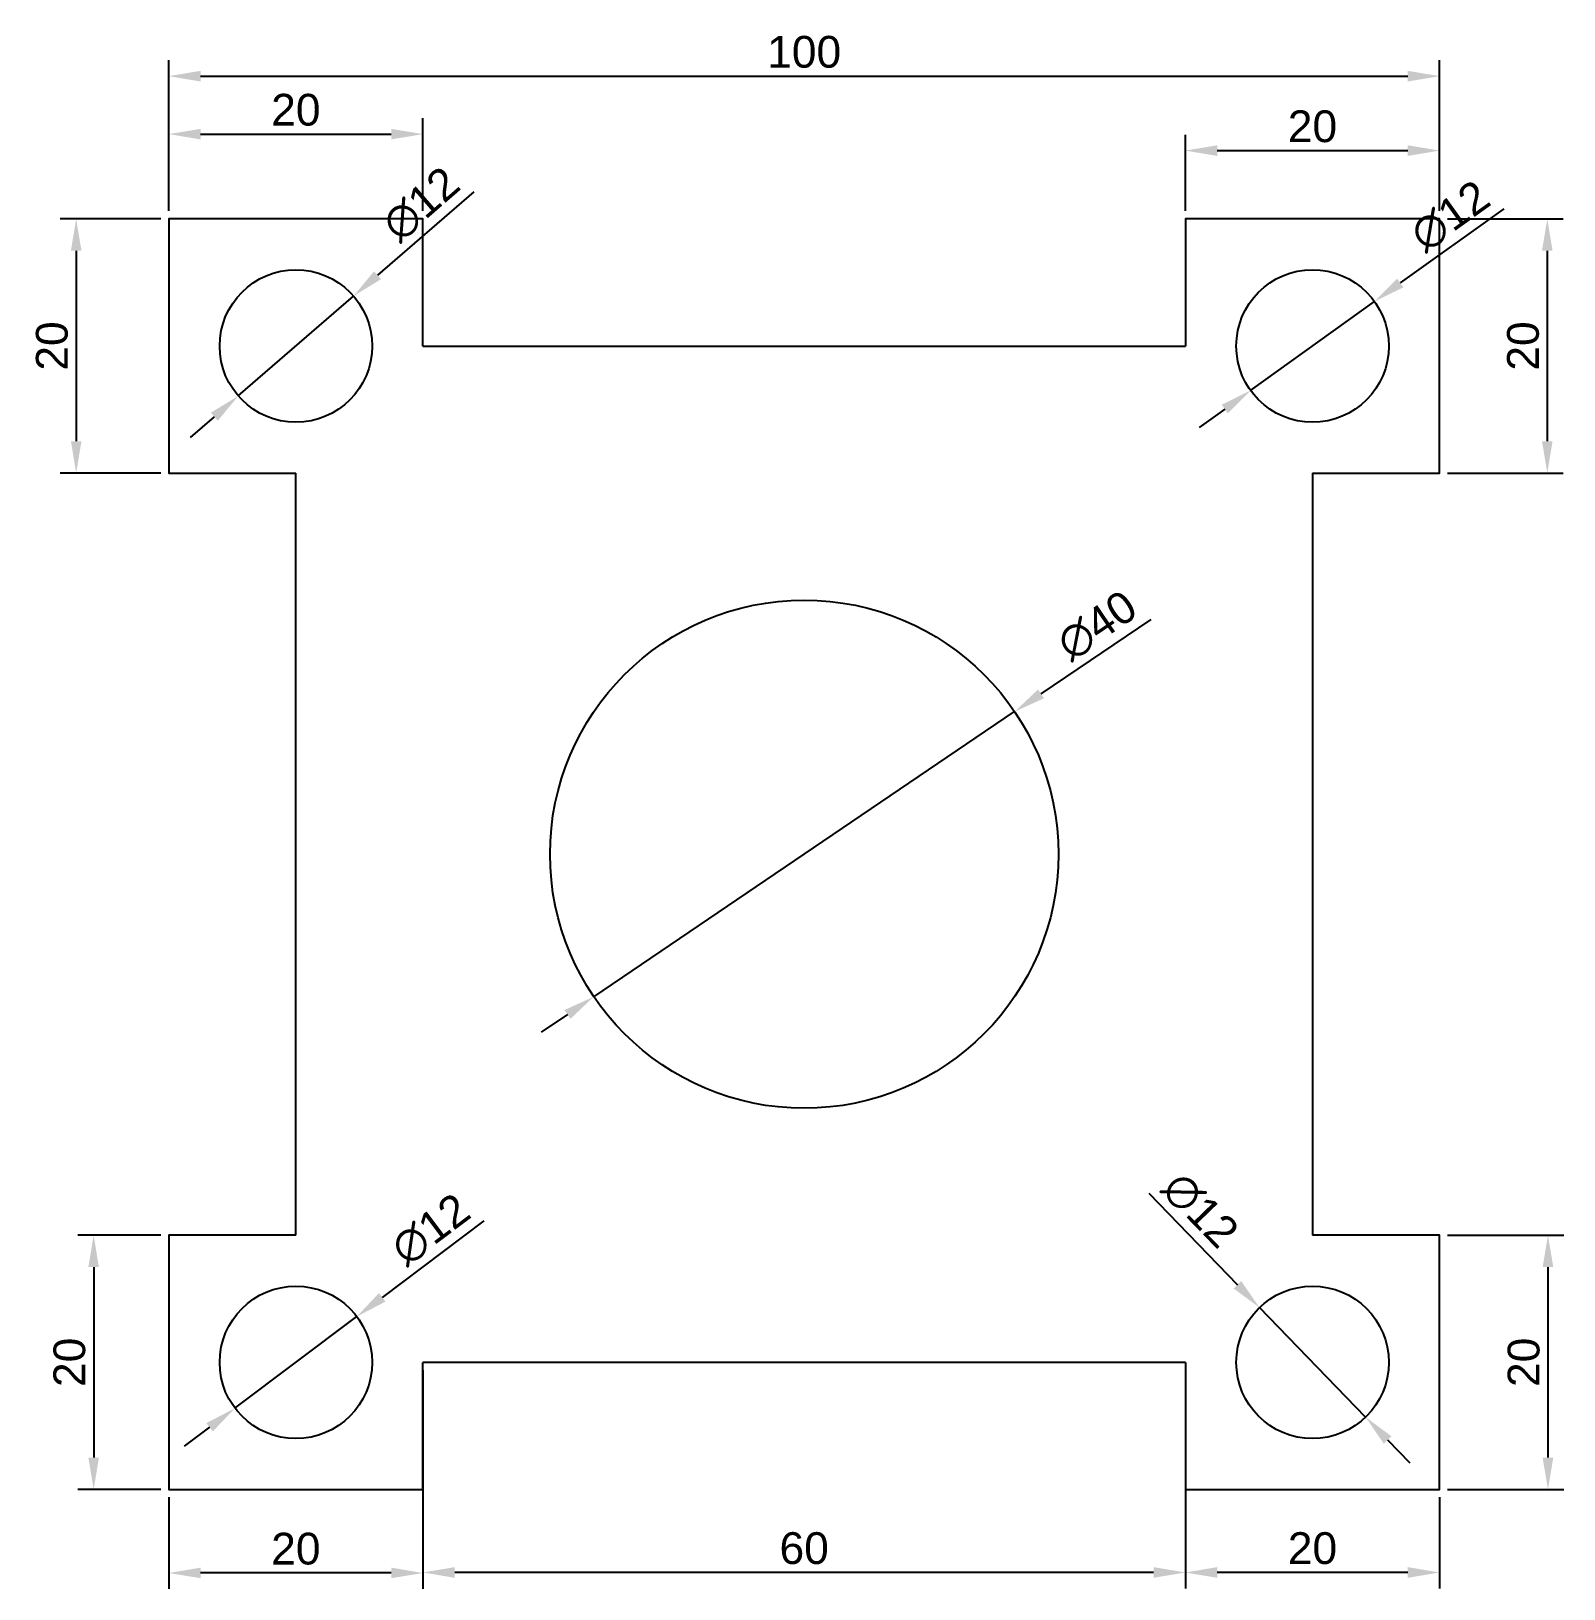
# Model space of a CAD drawing. Header units: millimetres. Extents: x 32 to 153, y 2 to 125.
import ezdxf

# ---------------------------------------------------------------- set-up
doc = ezdxf.new("R2010")
doc.units = ezdxf.units.MM
doc.styles.get("Standard").update_dxf_attribs({"font": 'arial.ttf'})
doc.dimstyles.new('ISO-25', dxfattribs={"dimtxt": 2.5, "dimasz": 2.5, "dimexe": 1.25, "dimexo": 0.625, "dimtad": 1, "dimtxsty": 'Standard', "dimcen": 2.5, "dimadec": 0, "dimazin": 0, "dimtfac": 1, "dimtmove": 0, "dimatfit": 3, "dimfxl": 1, "dimarcsym": 0})

# ---------------------------------------------------------------- blocks, each defined once
blk = doc.blocks.new('*D2')
at = {"color": 0, "lineweight": -2, "transparency": 16777216}
for p, q in [((43.15, 110.53), (43.15, 122.39)), ((143.15, 110.53), (143.15, 122.39)), ((45.65, 121.14), (140.65, 121.14))]:
    blk.add_line(p, q, dxfattribs=at)
at = {"color": 0, "transparency": 16777216}
for points in [[(45.65, 121.56), (45.65, 120.72), (43.15, 121.14)], [(140.65, 121.56), (140.65, 120.72), (143.15, 121.14)]]:
    blk.add_solid(points, dxfattribs=at)
at = {"layer": 'Defpoints', "color": 0, "transparency": 16777216}
for p in [(143.15, 121.14), (43.15, 109.9), (143.15, 109.9)]:
    blk.add_point(p, dxfattribs=at)
at = {"color": 0, "transparency": 16777216, "insert": (93.15, 123.04), "char_height": 2.5, "attachment_point": 5}
blk.add_mtext('100', dxfattribs=at)
blk = doc.blocks.new('*D3')
at = {"color": 0, "lineweight": -2, "transparency": 16777216}
for p, q in [((148.2, 110.71), (140.06, 104.86)), ((128.28, 96.4), (138.03, 103.4)), ((126.25, 94.94), (124.22, 93.48))]:
    blk.add_line(p, q, dxfattribs=at)
at = {"color": 0, "transparency": 16777216}
for points in [[(139.81, 105.2), (140.3, 104.52), (138.03, 103.4)], [(126.01, 95.28), (126.49, 94.6), (128.28, 96.4)]]:
    blk.add_solid(points, dxfattribs=at)
at = {"layer": 'Defpoints', "color": 0, "transparency": 16777216}
for p in [(138.03, 103.4), (128.28, 96.4)]:
    blk.add_point(p, dxfattribs=at)
at = {"color": 0, "transparency": 16777216, "insert": (143.99, 110.12), "char_height": 2.5, "attachment_point": 5, "rotation": 35.7011}
blk.add_mtext('∅12', dxfattribs=at)
blk = doc.blocks.new('*D4')
at = {"color": 0, "lineweight": -2, "transparency": 16777216}
for p, q in [((143.78, 29.9), (152.93, 29.9)), ((151.68, 27.4), (151.68, 12.4)), ((143.78, 9.9), (152.93, 9.9))]:
    blk.add_line(p, q, dxfattribs=at)
at = {"color": 0, "transparency": 16777216}
for points in [[(151.26, 27.4), (152.1, 27.4), (151.68, 29.9)], [(151.26, 12.4), (152.1, 12.4), (151.68, 9.9)]]:
    blk.add_solid(points, dxfattribs=at)
at = {"layer": 'Defpoints', "color": 0, "transparency": 16777216}
for p in [(143.15, 29.9), (143.15, 9.9), (151.68, 9.9)]:
    blk.add_point(p, dxfattribs=at)
at = {"color": 0, "transparency": 16777216, "insert": (149.78, 19.9), "char_height": 2.5, "attachment_point": 5, "rotation": 90}
blk.add_mtext('20', dxfattribs=at)
blk = doc.blocks.new('*D5')
at = {"color": 0, "lineweight": -2, "transparency": 16777216}
for p, q in [((123.15, 9.28), (123.15, 2.11)), ((143.15, 9.28), (143.15, 2.11)), ((140.65, 3.36), (125.65, 3.36))]:
    blk.add_line(p, q, dxfattribs=at)
at = {"color": 0, "transparency": 16777216}
for points in [[(125.65, 3.78), (125.65, 2.94), (123.15, 3.36)], [(140.65, 3.78), (140.65, 2.94), (143.15, 3.36)]]:
    blk.add_solid(points, dxfattribs=at)
at = {"layer": 'Defpoints', "color": 0, "transparency": 16777216}
for p in [(123.15, 9.9), (143.15, 9.9), (123.15, 3.36)]:
    blk.add_point(p, dxfattribs=at)
at = {"color": 0, "transparency": 16777216, "insert": (133.15, 5.26), "char_height": 2.5, "attachment_point": 5}
blk.add_mtext('20', dxfattribs=at)
blk = doc.blocks.new('*D6')
at = {"color": 0, "lineweight": -2, "transparency": 16777216}
for p, q in [((63.15, 19.28), (63.15, 2.11)), ((123.15, 19.28), (123.15, 2.11)), ((120.65, 3.36), (65.65, 3.36))]:
    blk.add_line(p, q, dxfattribs=at)
at = {"color": 0, "transparency": 16777216}
for points in [[(65.65, 3.78), (65.65, 2.94), (63.15, 3.36)], [(120.65, 3.78), (120.65, 2.94), (123.15, 3.36)]]:
    blk.add_solid(points, dxfattribs=at)
at = {"layer": 'Defpoints', "color": 0, "transparency": 16777216}
for p in [(63.15, 19.9), (123.15, 19.9), (63.15, 3.36)]:
    blk.add_point(p, dxfattribs=at)
at = {"color": 0, "transparency": 16777216, "insert": (93.15, 5.26), "char_height": 2.5, "attachment_point": 5}
blk.add_mtext('60', dxfattribs=at)
blk = doc.blocks.new('*D7')
at = {"color": 0, "lineweight": -2, "transparency": 16777216}
for p, q in [((43.15, 9.28), (43.15, 2.07)), ((63.15, 9.28), (63.15, 2.07)), ((60.65, 3.32), (45.65, 3.32))]:
    blk.add_line(p, q, dxfattribs=at)
at = {"color": 0, "transparency": 16777216}
for points in [[(45.65, 3.74), (45.65, 2.91), (43.15, 3.32)], [(60.65, 3.74), (60.65, 2.91), (63.15, 3.32)]]:
    blk.add_solid(points, dxfattribs=at)
at = {"layer": 'Defpoints', "color": 0, "transparency": 16777216}
for p in [(43.15, 9.9), (63.15, 9.9), (43.15, 3.32)]:
    blk.add_point(p, dxfattribs=at)
at = {"color": 0, "transparency": 16777216, "insert": (53.15, 5.22), "char_height": 2.5, "attachment_point": 5}
blk.add_mtext('20', dxfattribs=at)
blk = doc.blocks.new('*D8')
at = {"color": 0, "lineweight": -2, "transparency": 16777216}
for p, q in [((42.53, 29.9), (35.99, 29.9)), ((37.24, 27.4), (37.24, 12.4)), ((42.53, 9.9), (35.99, 9.9))]:
    blk.add_line(p, q, dxfattribs=at)
at = {"color": 0, "transparency": 16777216}
for points in [[(36.82, 27.4), (37.65, 27.4), (37.24, 29.9)], [(36.82, 12.4), (37.65, 12.4), (37.24, 9.9)]]:
    blk.add_solid(points, dxfattribs=at)
at = {"layer": 'Defpoints', "color": 0, "transparency": 16777216}
for p in [(43.15, 29.9), (37.24, 9.9), (43.15, 9.9)]:
    blk.add_point(p, dxfattribs=at)
at = {"color": 0, "transparency": 16777216, "insert": (35.34, 19.9), "char_height": 2.5, "attachment_point": 5, "rotation": 90}
blk.add_mtext('20', dxfattribs=at)
blk = doc.blocks.new('*D9')
at = {"color": 0, "lineweight": -2, "transparency": 16777216}
for p, q in [((67.95, 31.04), (59.94, 25.01)), ((48.36, 16.29), (57.95, 23.51)), ((46.36, 14.79), (44.36, 13.29))]:
    blk.add_line(p, q, dxfattribs=at)
at = {"color": 0, "transparency": 16777216}
for points in [[(59.69, 25.35), (60.2, 24.68), (57.95, 23.51)], [(46.11, 15.12), (46.61, 14.46), (48.36, 16.29)]]:
    blk.add_solid(points, dxfattribs=at)
at = {"layer": 'Defpoints', "color": 0, "transparency": 16777216}
for p in [(57.95, 23.51), (48.36, 16.29)]:
    blk.add_point(p, dxfattribs=at)
at = {"color": 0, "transparency": 16777216, "insert": (63.76, 30.35), "char_height": 2.5, "attachment_point": 5, "rotation": 36.9684}
blk.add_mtext('∅12', dxfattribs=at)
blk = doc.blocks.new('*D10')
at = {"color": 0, "lineweight": -2, "transparency": 16777216}
for p, q in [((67.15, 112.04), (59.57, 105.47)), ((48.62, 95.97), (57.69, 103.83)), ((46.73, 94.33), (44.84, 92.69))]:
    blk.add_line(p, q, dxfattribs=at)
at = {"color": 0, "transparency": 16777216}
for points in [[(59.3, 105.78), (59.85, 105.16), (57.69, 103.83)], [(46.46, 94.65), (47.01, 94.02), (48.62, 95.97)]]:
    blk.add_solid(points, dxfattribs=at)
at = {"layer": 'Defpoints', "color": 0, "transparency": 16777216}
for p in [(57.69, 103.83), (48.62, 95.97)]:
    blk.add_point(p, dxfattribs=at)
at = {"color": 0, "transparency": 16777216, "insert": (63.01, 111.06), "char_height": 2.5, "attachment_point": 5, "rotation": 40.9363}
blk.add_mtext('∅12', dxfattribs=at)
blk = doc.blocks.new('*D11')
at = {"color": 0, "lineweight": -2, "transparency": 16777216}
for p, q in [((120.27, 33.22), (127.24, 26.01)), ((137.33, 15.59), (128.98, 24.21)), ((139.06, 13.79), (140.8, 11.99))]:
    blk.add_line(p, q, dxfattribs=at)
at = {"color": 0, "transparency": 16777216}
for points in [[(127.54, 26.3), (126.94, 25.72), (128.98, 24.21)], [(139.36, 14.08), (138.76, 13.5), (137.33, 15.59)]]:
    blk.add_solid(points, dxfattribs=at)
at = {"layer": 'Defpoints', "color": 0, "transparency": 16777216}
for p in [(128.98, 24.21), (137.33, 15.59)]:
    blk.add_point(p, dxfattribs=at)
at = {"color": 0, "transparency": 16777216, "insert": (124.31, 31.88), "char_height": 2.5, "attachment_point": 5, "rotation": 314.0476}
blk.add_mtext('∅12', dxfattribs=at)
blk = doc.blocks.new('*D12')
at = {"color": 0, "lineweight": -2, "transparency": 16777216}
for p, q in [((120.43, 78.38), (111.78, 72.52)), ((76.59, 48.68), (109.71, 71.12)), ((74.52, 47.28), (72.45, 45.88))]:
    blk.add_line(p, q, dxfattribs=at)
at = {"color": 0, "transparency": 16777216}
for points in [[(111.55, 72.86), (112.02, 72.17), (109.71, 71.12)], [(74.29, 47.63), (74.76, 46.94), (76.59, 48.68)]]:
    blk.add_solid(points, dxfattribs=at)
at = {"layer": 'Defpoints', "color": 0, "transparency": 16777216}
for p in [(109.71, 71.12), (76.59, 48.68)]:
    blk.add_point(p, dxfattribs=at)
at = {"color": 0, "transparency": 16777216, "insert": (116.2, 77.89), "char_height": 2.5, "attachment_point": 5, "rotation": 34.1112}
blk.add_mtext('∅40', dxfattribs=at)
blk = doc.blocks.new('*D13')
at = {"color": 0, "lineweight": -2, "transparency": 16777216}
for p, q in [((42.53, 109.9), (34.61, 109.9)), ((35.86, 107.4), (35.86, 92.4)), ((42.53, 89.9), (34.61, 89.9))]:
    blk.add_line(p, q, dxfattribs=at)
at = {"color": 0, "transparency": 16777216}
for points in [[(35.45, 107.4), (36.28, 107.4), (35.86, 109.9)], [(35.45, 92.4), (36.28, 92.4), (35.86, 89.9)]]:
    blk.add_solid(points, dxfattribs=at)
at = {"layer": 'Defpoints', "color": 0, "transparency": 16777216}
for p in [(43.15, 109.9), (35.86, 89.9), (43.15, 89.9)]:
    blk.add_point(p, dxfattribs=at)
at = {"color": 0, "transparency": 16777216, "insert": (33.96, 99.9), "char_height": 2.5, "attachment_point": 5, "rotation": 90}
blk.add_mtext('20', dxfattribs=at)
blk = doc.blocks.new('*D14')
at = {"color": 0, "lineweight": -2, "transparency": 16777216}
for p, q in [((43.15, 110.53), (43.15, 117.83)), ((63.15, 110.53), (63.15, 117.83)), ((45.65, 116.58), (60.65, 116.58))]:
    blk.add_line(p, q, dxfattribs=at)
at = {"color": 0, "transparency": 16777216}
for points in [[(45.65, 116.99), (45.65, 116.16), (43.15, 116.58)], [(60.65, 116.99), (60.65, 116.16), (63.15, 116.58)]]:
    blk.add_solid(points, dxfattribs=at)
at = {"layer": 'Defpoints', "color": 0, "transparency": 16777216}
for p in [(63.15, 116.58), (43.15, 109.9), (63.15, 109.9)]:
    blk.add_point(p, dxfattribs=at)
at = {"color": 0, "transparency": 16777216, "insert": (53.15, 118.48), "char_height": 2.5, "attachment_point": 5}
blk.add_mtext('20', dxfattribs=at)
blk = doc.blocks.new('*D15')
at = {"color": 0, "lineweight": -2, "transparency": 16777216}
for p, q in [((123.15, 110.53), (123.15, 116.53)), ((143.15, 110.53), (143.15, 116.53)), ((125.65, 115.28), (140.65, 115.28))]:
    blk.add_line(p, q, dxfattribs=at)
at = {"color": 0, "transparency": 16777216}
for points in [[(125.65, 115.7), (125.65, 114.86), (123.15, 115.28)], [(140.65, 115.7), (140.65, 114.86), (143.15, 115.28)]]:
    blk.add_solid(points, dxfattribs=at)
at = {"layer": 'Defpoints', "color": 0, "transparency": 16777216}
for p in [(143.15, 115.28), (123.15, 109.9), (143.15, 109.9)]:
    blk.add_point(p, dxfattribs=at)
at = {"color": 0, "transparency": 16777216, "insert": (133.15, 117.18), "char_height": 2.5, "attachment_point": 5}
blk.add_mtext('20', dxfattribs=at)
blk = doc.blocks.new('*D16')
at = {"color": 0, "lineweight": -2, "transparency": 16777216}
for p, q in [((143.78, 109.9), (152.88, 109.9)), ((151.63, 107.4), (151.63, 92.4)), ((143.78, 89.9), (152.88, 89.9))]:
    blk.add_line(p, q, dxfattribs=at)
at = {"color": 0, "transparency": 16777216}
for points in [[(151.21, 107.4), (152.04, 107.4), (151.63, 109.9)], [(151.21, 92.4), (152.04, 92.4), (151.63, 89.9)]]:
    blk.add_solid(points, dxfattribs=at)
at = {"layer": 'Defpoints', "color": 0, "transparency": 16777216}
for p in [(143.15, 109.9), (143.15, 89.9), (151.63, 89.9)]:
    blk.add_point(p, dxfattribs=at)
at = {"color": 0, "transparency": 16777216, "insert": (149.73, 99.9), "char_height": 2.5, "attachment_point": 5, "rotation": 90}
blk.add_mtext('20', dxfattribs=at)

msp = doc.modelspace()

# ---------------------------------------------------------------- linework, layer by layer
for points in [[(63.154, 99.9), (63.154, 109.9), (43.154, 109.9), (43.154, 89.9), (53.154, 89.9)], [(133.154, 89.9), (143.154, 89.9), (143.154, 109.9), (123.154, 109.9), (123.154, 99.9)], [(63.154, 99.9), (123.154, 99.9)], [(53.154, 29.9), (53.154, 89.9)], [(133.154, 89.9), (133.154, 29.9)], [(53.154, 29.9), (43.154, 29.9), (43.154, 9.9), (63.154, 9.9), (63.154, 19.9)], [(123.154, 19.9), (123.154, 9.9), (143.154, 9.9), (143.154, 29.9), (133.154, 29.9)], [(123.154, 19.9), (63.154, 19.9)]]:
    msp.add_lwpolyline(points)
for centre, radius in [((53.154, 99.9), 6), ((133.154, 99.9), 6), ((93.154, 59.9), 20), ((53.154, 19.9), 6), ((133.154, 19.9), 6)]:
    msp.add_circle(centre, radius)

# ---------------------------------------------------------------- dimensions: what is measured, and where the dimension line sits
for base, p1, p2, picture, middle in [((143.154, 121.141), (43.154, 109.9), (143.154, 109.9), '*D2', (93.154, 123.042)), ((63.154, 116.577), (43.154, 109.9), (63.154, 109.9), '*D14', (53.154, 118.479)), ((143.154, 115.28), (123.154, 109.9), (143.154, 109.9), '*D15', (133.154, 117.181)), ((63.154, 3.359), (123.154, 19.9), (63.154, 19.9), '*D6', (93.154, 5.261)), ((43.154, 3.322), (63.154, 9.9), (43.154, 9.9), '*D7', (53.154, 5.223)), ((123.154, 3.359), (143.154, 9.9), (123.154, 9.9), '*D5', (133.154, 5.261))]:
    dim = msp.add_linear_dim(base=base, p1=p1, p2=p2, dimstyle='ISO-25')
    dim.commit()
    dim.dimension.update_dxf_attribs({"geometry": picture, "text_midpoint": middle})
for p1, p2, picture, middle in [((48.621, 95.969), (57.686, 103.832), '*D10', (64.306, 109.573)), ((76.595, 48.684), (109.713, 71.116), '*D12', (117.308, 76.261)), ((48.36, 16.292), (57.947, 23.509), '*D9', (64.949, 28.778))]:
    dim = msp.add_diameter_dim_2p(p1=p1, p2=p2, dimstyle='ISO-25')
    dim.commit()
    dim.dimension.update_dxf_attribs({"geometry": picture, "text_midpoint": middle, "dimtype": 163})
for p1, p2, picture, middle in [((128.281, 96.399), (138.026, 103.402), '*D3', (145.142, 108.515)), ((137.325, 15.588), (128.982, 24.213), '*D11', (124.307, 31.882))]:
    dim = msp.add_diameter_dim_2p(p1=p1, p2=p2, dimstyle='ISO-25')
    dim.commit()
    dim.dimension.update_dxf_attribs({"geometry": picture, "text_midpoint": middle})
for base, p1, p2, picture, middle in [((35.862, 89.9), (43.154, 109.9), (43.154, 89.9), '*D13', (33.96, 99.9)), ((151.628, 89.9), (143.154, 109.9), (143.154, 89.9), '*D16', (149.727, 99.9)), ((37.238, 9.9), (43.154, 29.9), (43.154, 9.9), '*D8', (35.337, 19.9)), ((151.68, 9.9), (143.154, 29.9), (143.154, 9.9), '*D4', (149.778, 19.9))]:
    dim = msp.add_linear_dim(base=base, p1=p1, p2=p2, angle=90, dimstyle='ISO-25')
    dim.commit()
    dim.dimension.update_dxf_attribs({"geometry": picture, "text_midpoint": middle})

doc.saveas('drawing.dxf')
